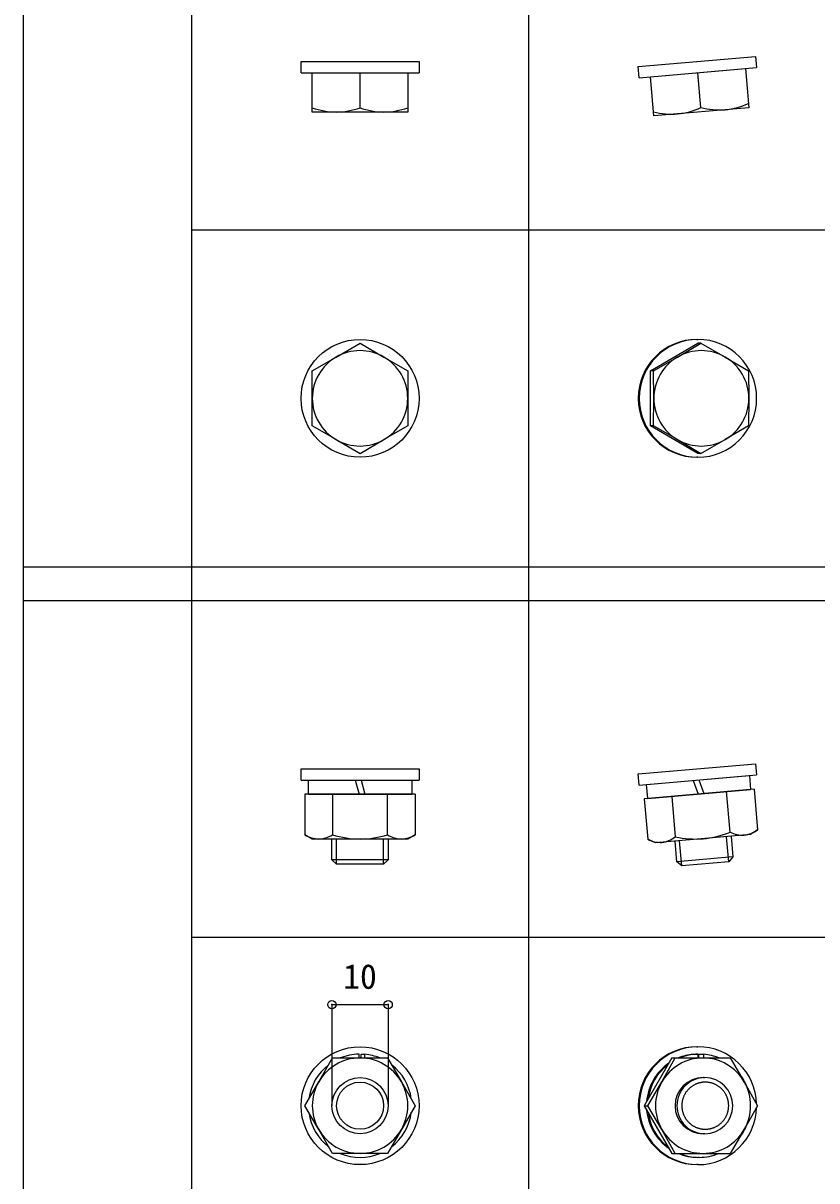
# Model space of a CAD drawing. Units: millimetres, scale not verified. Extents: x -585 to 585, y -390 to 417.
# Drawn here: x -585 to -443.6, y 4.6 to 210.8 of the extents above; entities that cross this region are included whole.
import ezdxf
from ezdxf.enums import TextEntityAlignment as Align

# ---------------------------------------------------------------- set-up
doc = ezdxf.new("R2010")
doc.units = ezdxf.units.MM
doc.header["$LTSCALE"] = 3
doc.header["$PDMODE"] = 32
doc.header["$PDSIZE"] = 1.5
for name, color, linetype in [('0-0', 3, 'Continuous'), ('0-F', 7, 'Continuous'), ('F-0', 4, 'Continuous')]:
    doc.layers.add(name, color=color, linetype=linetype)
doc.styles.add('ＭＳ ゴシック', font='')
doc.styles.get('ＭＳ ゴシック').set_extended_font_data('MS Gothic')

msp = doc.modelspace()

# ---------------------------------------------------------------- linework, layer by layer
at = {"layer": '0-0'}
for p, q in [((-475.46, 203.085), (-454.54, 204.915)), ((-454.54, 204.915), (-454.366, 202.923)), ((-535.5, 204), (-514.5, 204)), ((-535.5, 202), (-535.5, 204)), ((-514.5, 204), (-514.5, 202)), ((-475.286, 201.092), (-475.46, 203.085)), ((-475.286, 201.092), (-454.366, 202.923)), ((-473.293, 201.267), (-456.358, 202.748)), ((-456.358, 202.748), (-455.748, 195.775)), ((-535.5, 202), (-514.5, 202)), ((-533.5, 195), (-533.5, 202)), ((-533.5, 202), (-516.5, 202)), ((-525, 195.759), (-525, 202)), ((-516.5, 202), (-516.5, 195)), ((-472.683, 194.293), (-473.293, 201.267)), ((-464.282, 195.791), (-464.826, 202.008)), ((-516.5, 195), (-533.5, 195)), ((-455.748, 195.775), (-472.683, 194.293)), ((-529.25, 151.362), (-525, 153.815)), ((-525, 153.815), (-520.749, 151.362)), ((-473.294, 148.908), (-464.826, 153.815)), ((-468.45, 151.362), (-464.282, 153.815)), ((-465, 154.5), (-464.826, 154.5)), ((-464.282, 153.815), (-464.826, 153.815)), ((-464.282, 153.815), (-459.982, 151.362)), ((-533.5, 148.908), (-529.25, 151.362)), ((-520.749, 151.362), (-516.5, 148.908)), ((-472.75, 148.908), (-468.45, 151.362)), ((-459.982, 151.362), (-455.814, 148.908)), ((-533.5, 139.093), (-533.5, 148.908)), ((-516.5, 148.908), (-516.5, 139.093)), ((-472.75, 148.908), (-473.294, 148.908)), ((-473.294, 139.093), (-473.294, 148.908)), ((-472.683, 144), (-472.75, 148.908)), ((-472.75, 139.093), (-472.683, 144)), ((-529.25, 136.639), (-533.5, 139.093)), ((-516.5, 139.093), (-520.749, 136.639)), ((-464.826, 134.186), (-473.294, 139.093)), ((-472.75, 139.093), (-473.294, 139.093)), ((-468.45, 136.639), (-472.75, 139.093)), ((-455.814, 139.093), (-459.982, 136.639)), ((-468.45, 136.639), (-464.282, 134.186)), ((-464.282, 134.186), (-459.982, 136.639)), ((-464.282, 134.186), (-464.826, 134.186)), ((-464.826, 133.5), (-465, 133.5)), ((-475.46, 77.085), (-454.54, 78.915)), ((-454.54, 78.915), (-454.366, 76.923)), ((-535.5, 78), (-514.5, 78)), ((-535.5, 76), (-535.5, 78)), ((-514.5, 78), (-514.5, 76)), ((-475.286, 75.092), (-475.46, 77.085)), ((-475.286, 75.092), (-454.366, 76.923)), ((-473.991, 75.206), (-455.661, 76.809)), ((-455.661, 76.809), (-455.443, 74.319)), ((-535.5, 76), (-514.5, 76)), ((-534.2, 73.5), (-534.2, 76)), ((-534.2, 76), (-515.8, 76)), ((-525.853, 76), (-525.183, 73.5)), ((-524.818, 76), (-524.148, 73.5)), ((-515.8, 76), (-515.8, 73.5)), ((-454.831, 74.373), (-474.386, 72.662)), ((-473.773, 72.715), (-473.991, 75.206)), ((-473.773, 72.715), (-455.443, 74.319)), ((-465.675, 75.933), (-464.79, 73.501)), ((-464.644, 76.024), (-463.759, 73.591)), ((-454.831, 74.373), (-454.2, 67.159)), ((-515.186, 73.5), (-534.815, 73.5)), ((-534.815, 73.5), (-534.815, 66.259)), ((-534.2, 73.5), (-515.8, 73.5)), ((-529.908, 73.5), (-529.908, 66.259)), ((-520.093, 66.259), (-520.093, 73.5)), ((-515.186, 73.5), (-515.186, 66.259)), ((-474.386, 72.662), (-473.755, 65.448)), ((-469.497, 73.089), (-468.866, 65.876)), ((-459.088, 66.732), (-459.719, 73.945)), ((-533.501, 65.5), (-534.815, 66.259)), ((-515.186, 66.259), (-516.5, 65.5)), ((-455.443, 66.288), (-472.379, 64.807)), ((-454.2, 67.159), (-455.443, 66.288)), ((-516.5, 65.5), (-533.501, 65.5)), ((-530, 61.812), (-530, 65.5)), ((-529.188, 61), (-529.188, 65.5)), ((-520.812, 61), (-520.812, 65.5)), ((-472.379, 64.807), (-473.755, 65.448)), ((-468.57, 61.438), (-468.892, 65.112)), ((-467.69, 60.7), (-468.083, 65.183)), ((-459.346, 61.43), (-459.738, 65.913)), ((-458.608, 62.309), (-468.57, 61.438)), ((-520, 61.812), (-530, 61.812)), ((-525.182, 26.5), (-525.182, 27.198)), ((-524.817, 27.198), (-524.147, 27.161)), ((-524.817, 26.5), (-524.817, 27.198)), ((-524.147, 26.5), (-524.147, 27.161)), ((-465.675, 27.161), (-464.79, 27.198)), ((-465, 28.5), (-464.826, 28.5)), ((-464.79, 26.5), (-464.79, 27.198)), ((-464.644, 27.198), (-463.758, 27.161)), ((-464.644, 26.5), (-464.644, 27.198)), ((-463.758, 26.5), (-463.758, 27.161)), ((-529.907, 26.5), (-520.092, 26.5)), ((-471.243, 22.25), (-468.866, 26.5)), ((-469.497, 26.5), (-459.088, 26.5)), ((-463.91, 23), (-463.589, 23)), ((-473.754, 18), (-471.243, 22.25)), ((-474.386, 18), (-469.497, 9.5)), ((-471.243, 13.75), (-473.754, 18)), ((-468.866, 9.5), (-471.243, 13.75)), ((-463.589, 13), (-463.91, 13)), ((-520.092, 9.5), (-529.907, 9.5)), ((-469.497, 9.5), (-459.088, 9.5)), ((-464.608, 8.8), (-464.826, 8.8)), ((-464.826, 7.5), (-465, 7.5))]:
    msp.add_line(p, q, dxfattribs=at)
for points in [[(-455.814, 148.908), (-455.748, 144), (-455.814, 139.093)], [(-529.25, 136.639), (-525, 134.186), (-520.749, 136.639)], [(-520, 65.5), (-520, 61.812), (-520.812, 61)], [(-458.93, 65.983), (-458.608, 62.309), (-459.346, 61.43)], [(-520.812, 61), (-529.188, 61), (-530, 61.812)], [(-459.346, 61.43), (-467.69, 60.7), (-468.57, 61.438)], [(-534.814, 18), (-532.361, 22.25), (-529.907, 26.5)], [(-520.092, 26.5), (-517.638, 22.251), (-515.185, 18)], [(-469.497, 26.5), (-474.386, 18), (-473.754, 18)], [(-459.088, 26.5), (-456.578, 22.251), (-454.199, 18)], [(-463.798, 22.179), (-463.893, 22.171), (-463.989, 22.162), (-464.085, 22.15), (-464.181, 22.135), (-464.278, 22.118), (-464.374, 22.099), (-464.472, 22.078), (-464.569, 22.054), (-464.666, 22.026), (-464.763, 21.998), (-464.861, 21.966), (-464.958, 21.931), (-465.054, 21.894), (-465.15, 21.854), (-465.246, 21.813), (-465.341, 21.768), (-465.434, 21.721), (-465.528, 21.67), (-465.62, 21.618), (-465.711, 21.563), (-465.802, 21.506), (-465.89, 21.446), (-465.978, 21.383), (-466.063, 21.318), (-466.148, 21.252), (-466.23, 21.182), (-466.312, 21.111), (-466.391, 21.038), (-466.469, 20.962), (-466.544, 20.884), (-466.617, 20.805), (-466.688, 20.723), (-466.758, 20.64), (-466.824, 20.555), (-466.889, 20.469), (-466.95, 20.381), (-467.01, 20.292), (-467.067, 20.202), (-467.122, 20.11)], [(-460.279, 20.64), (-460.348, 20.723), (-460.419, 20.805), (-460.493, 20.884), (-460.568, 20.962), (-460.646, 21.038), (-460.725, 21.111), (-460.806, 21.182), (-460.889, 21.252), (-460.973, 21.318), (-461.059, 21.383), (-461.146, 21.446), (-461.235, 21.506), (-461.326, 21.563), (-461.417, 21.618), (-461.509, 21.67), (-461.602, 21.721), (-461.696, 21.768), (-461.791, 21.813), (-461.886, 21.854), (-461.982, 21.894), (-462.079, 21.931), (-462.176, 21.966), (-462.273, 21.998), (-462.37, 22.026), (-462.468, 22.054), (-462.565, 22.078), (-462.662, 22.099), (-462.759, 22.118), (-462.856, 22.135), (-462.952, 22.15), (-463.048, 22.162), (-463.143, 22.171), (-463.238, 22.179), (-463.332, 22.184), (-463.426, 22.187), (-463.518, 22.188), (-463.611, 22.187), (-463.704, 22.184), (-463.798, 22.179)], [(-459.481, 16.946), (-459.457, 17.043), (-459.435, 17.141), (-459.416, 17.238), (-459.399, 17.335), (-459.385, 17.432), (-459.373, 17.528), (-459.363, 17.624), (-459.356, 17.719), (-459.35, 17.814), (-459.347, 17.907), (-459.346, 18), (-459.347, 18.094), (-459.35, 18.187), (-459.356, 18.282), (-459.363, 18.377), (-459.373, 18.472), (-459.385, 18.569), (-459.399, 18.666), (-459.416, 18.762), (-459.435, 18.86), (-459.457, 18.958), (-459.481, 19.055), (-459.507, 19.153), (-459.537, 19.25), (-459.568, 19.348), (-459.602, 19.445), (-459.639, 19.542), (-459.678, 19.638), (-459.721, 19.734), (-459.765, 19.83), (-459.812, 19.924), (-459.862, 20.018), (-459.914, 20.11), (-459.969, 20.202), (-460.026, 20.292), (-460.086, 20.381), (-460.148, 20.469), (-460.213, 20.555), (-460.279, 20.64)], [(-467.122, 20.11), (-467.174, 20.018), (-467.224, 19.924), (-467.271, 19.83), (-467.316, 19.734), (-467.358, 19.638), (-467.398, 19.542), (-467.434, 19.445), (-467.469, 19.348), (-467.5, 19.25), (-467.53, 19.153), (-467.556, 19.055), (-467.58, 18.958), (-467.602, 18.86), (-467.621, 18.762), (-467.638, 18.666), (-467.652, 18.569), (-467.664, 18.472), (-467.674, 18.377), (-467.681, 18.282), (-467.686, 18.187), (-467.69, 18.094), (-467.69, 18)], [(-529.907, 9.5), (-532.361, 13.75), (-534.814, 18)], [(-515.185, 18), (-517.638, 13.75), (-520.092, 9.5)], [(-467.69, 18), (-467.69, 17.907), (-467.686, 17.814), (-467.681, 17.719), (-467.674, 17.624), (-467.664, 17.528), (-467.652, 17.432), (-467.638, 17.335), (-467.621, 17.238), (-467.602, 17.141), (-467.58, 17.043), (-467.556, 16.946), (-467.53, 16.848), (-467.5, 16.75), (-467.469, 16.653), (-467.434, 16.556), (-467.398, 16.458), (-467.358, 16.362), (-467.316, 16.266), (-467.271, 16.171), (-467.224, 16.077), (-467.174, 15.983), (-467.122, 15.89), (-467.067, 15.799), (-467.01, 15.709), (-466.95, 15.619), (-466.889, 15.532), (-466.824, 15.446), (-466.758, 15.361), (-466.688, 15.278), (-466.617, 15.196), (-466.544, 15.117), (-466.469, 15.039), (-466.391, 14.963), (-466.312, 14.89), (-466.23, 14.818), (-466.148, 14.749), (-466.063, 14.682), (-465.978, 14.618), (-465.89, 14.555)], [(-462.176, 14.035), (-462.079, 14.07), (-461.982, 14.106), (-461.886, 14.146), (-461.791, 14.188), (-461.696, 14.233), (-461.602, 14.28), (-461.509, 14.33), (-461.417, 14.382), (-461.326, 14.438), (-461.235, 14.495), (-461.146, 14.555), (-461.059, 14.618), (-460.973, 14.682), (-460.889, 14.749), (-460.806, 14.818), (-460.725, 14.89), (-460.646, 14.963), (-460.568, 15.039), (-460.493, 15.117), (-460.419, 15.196), (-460.348, 15.278), (-460.279, 15.361), (-460.213, 15.446), (-460.148, 15.532), (-460.086, 15.619), (-460.026, 15.709), (-459.969, 15.799), (-459.914, 15.89), (-459.862, 15.983), (-459.812, 16.077), (-459.765, 16.171), (-459.721, 16.266), (-459.678, 16.362), (-459.639, 16.458), (-459.602, 16.556), (-459.568, 16.653), (-459.537, 16.75), (-459.507, 16.848), (-459.481, 16.946)], [(-454.199, 18), (-456.578, 13.75), (-459.088, 9.5)], [(-465.89, 14.555), (-465.802, 14.495), (-465.711, 14.438), (-465.62, 14.382), (-465.528, 14.33), (-465.434, 14.28), (-465.341, 14.233), (-465.246, 14.188), (-465.15, 14.146), (-465.054, 14.106), (-464.958, 14.07), (-464.861, 14.035), (-464.763, 14.003), (-464.666, 13.974), (-464.569, 13.947), (-464.472, 13.923), (-464.374, 13.902), (-464.278, 13.882), (-464.181, 13.866), (-464.085, 13.851), (-463.989, 13.839), (-463.893, 13.83), (-463.798, 13.822), (-463.704, 13.817), (-463.611, 13.814), (-463.518, 13.812), (-463.426, 13.814), (-463.332, 13.817), (-463.238, 13.822), (-463.143, 13.83), (-463.048, 13.839), (-462.952, 13.851), (-462.856, 13.866), (-462.759, 13.882), (-462.662, 13.902), (-462.565, 13.923), (-462.468, 13.947), (-462.37, 13.974), (-462.273, 14.003), (-462.176, 14.035)]]:
    msp.add_lwpolyline(points, dxfattribs=at)
for centre, radius in [((-525, 144), 10.5), ((-525, 18), 10.5), ((-525, 18), 5), ((-525, 18), 4.188)]:
    msp.add_circle(centre, radius, dxfattribs=at)
for centre, radius, start, end in [((-461.325, 208.641), 13.305, 275.793, 294.466), ((-529.066, 208.303), 13.305, 250.534, 269.207), ((-529.434, 208.307), 13.309, 270.791, 289.463), ((-520.566, 208.307), 13.308, 250.537, 269.209), ((-520.934, 208.303), 13.305, 270.793, 289.466), ((-469.426, 207.932), 13.305, 255.534, 274.207), ((-469.793, 207.904), 13.309, 275.791, 294.463), ((-460.959, 208.677), 13.308, 255.537, 274.209), ((-464.96, 144), 10.5, 90.218, 269.782), ((-464.786, 144), 10.5, 90.218, 269.782), ((-464.866, 144), 10.5, 270.218, 89.782), ((-524.999, 144), 8.5, 120.004, 180), ((-525, 144.001), 8.5, 59.996, 120.004), ((-525, 144), 8.5, 0, 59.996), ((-464.177, 144.006), 8.506, 120.153, 180.039), ((-464.215, 144.061), 8.44, 59.886, 120.113), ((-464.254, 144.006), 8.506, 359.961, 59.847), ((-524.999, 144), 8.5, 180, 239.996), ((-525, 144), 8.5, 300.004, 0), ((-464.177, 143.994), 8.506, 179.961, 239.847), ((-464.254, 143.994), 8.506, 300.153, 0.039), ((-525, 144), 8.5, 239.996, 300.004), ((-464.215, 143.94), 8.44, 239.886, 300.113), ((-532.19, 70.4), 4.903, 237.625, 267.995), ((-532.533, 70.398), 4.902, 272.006, 302.382), ((-524.804, 83.01), 17.51, 253.054, 269.358), ((-525.197, 83.01), 17.511, 270.642, 286.946), ((-517.468, 70.398), 4.902, 237.618, 267.994), ((-517.811, 70.4), 4.903, 272.005, 302.376), ((-465.633, 82.973), 17.511, 275.642, 291.946), ((-456.834, 71.084), 4.902, 242.618, 272.994), ((-457.176, 71.055), 4.903, 277.005, 307.376), ((-471.5, 69.802), 4.903, 242.625, 272.995), ((-471.842, 69.771), 4.902, 277.006, 307.382), ((-465.241, 83.008), 17.51, 258.054, 274.358), ((-525, 18), 9.2, 91.138, 112.495), ((-525, 18), 9.2, 67.502, 84.683), ((-464.96, 18), 10.5, 90.218, 269.782), ((-464.786, 18), 10.5, 90.218, 269.782), ((-464.825, 18.064), 9.137, 95.339, 112.575), ((-464.607, 18.066), 9.135, 91.145, 112.573), ((-464.845, 18.022), 10.478, 1.594, 89.896), ((-464.609, 18.064), 9.137, 67.424, 84.661), ((-525, 18), 9.2, 127.505, 172.495), ((-524.999, 18), 8.5, 90, 149.996), ((-525, 18), 8.5, 30.004, 90), ((-525, 18), 9.2, 7.505, 52.495), ((-464.782, 18.007), 9.207, 124.74, 175.448), ((-464.564, 18.007), 9.208, 127.639, 172.547), ((-463.905, 18.038), 8.462, 90.041, 150.145), ((-463.917, 18.038), 8.462, 29.855, 89.96), ((-463.891, 18), 5, 90.218, 269.782), ((-463.579, 18.01), 4.99, 90.109, 180.109), ((-463.91, 18.038), 4.962, 89.006, 89.998), ((-463.608, 18), 5, 270.218, 89.782), ((-464.653, 18.009), 9.209, 21.623, 38.399), ((-525, 18), 8.5, 149.996, 210.004), ((-524.999, 18), 8.5, 329.996, 30.004), ((-463.85, 18), 8.528, 150.105, 209.895), ((-463.971, 18), 8.528, 330.105, 29.895), ((-525, 18), 9.2, 187.505, 232.495), ((-525, 18), 9.2, 307.506, 352.496), ((-464.782, 17.994), 9.207, 184.552, 235.259), ((-464.564, 17.993), 9.208, 187.453, 232.358), ((-463.579, 17.991), 4.99, 179.891, 269.891), ((-464.845, 17.979), 10.478, 270.104, 358.406), ((-464.653, 17.992), 9.209, 321.601, 338.38), ((-524.999, 18), 8.5, 210.004, 270), ((-525, 18.001), 8.5, 270, 329.996), ((-463.905, 17.962), 8.462, 209.855, 269.96), ((-463.917, 17.962), 8.462, 270.041, 330.145), ((-464.608, 17.964), 5.064, 281.409, 281.412), ((-525, 18), 9.2, 247.505, 292.496), ((-464.826, 17.935), 9.134, 247.424, 269.998), ((-464.607, 17.935), 9.134, 247.424, 269.998), ((-464.608, 17.935), 9.134, 270.002, 292.577)]:
    msp.add_arc(centre, radius, start, end, dxfattribs=at)
at = {"layer": '0-F'}
for p, q in [((-530, 36), (-520, 36)), ((-530, 36), (-530, 18)), ((-520, 36), (-520, 18))]:
    msp.add_line(p, q, dxfattribs=at)
for p in [(-530, 36), (-520, 36)]:
    msp.add_point(p, dxfattribs=at)
at = {"layer": 'F-0', "color": 6}
for p, q in [((-585, 390), (-585, -390)), ((-555, 390), (-555, -390))]:
    msp.add_line(p, q, dxfattribs=at)
at = {"layer": 'F-0'}
for p, q in [((-495, 390), (-495, -390)), ((-555, 174), (585, 174)), ((-585, 114), (585, 114)), ((-585, 108), (585, 108)), ((-555, 48), (585, 48))]:
    msp.add_line(p, q, dxfattribs=at)

# ---------------------------------------------------------------- texts
at = {"layer": '0-F', "style": 'ＭＳ ゴシック'}
msp.add_text('10', height=4.399, dxfattribs=at).set_placement((-528, 37.5), align=Align.BOTTOM_LEFT)

doc.saveas('drawing.dxf')
